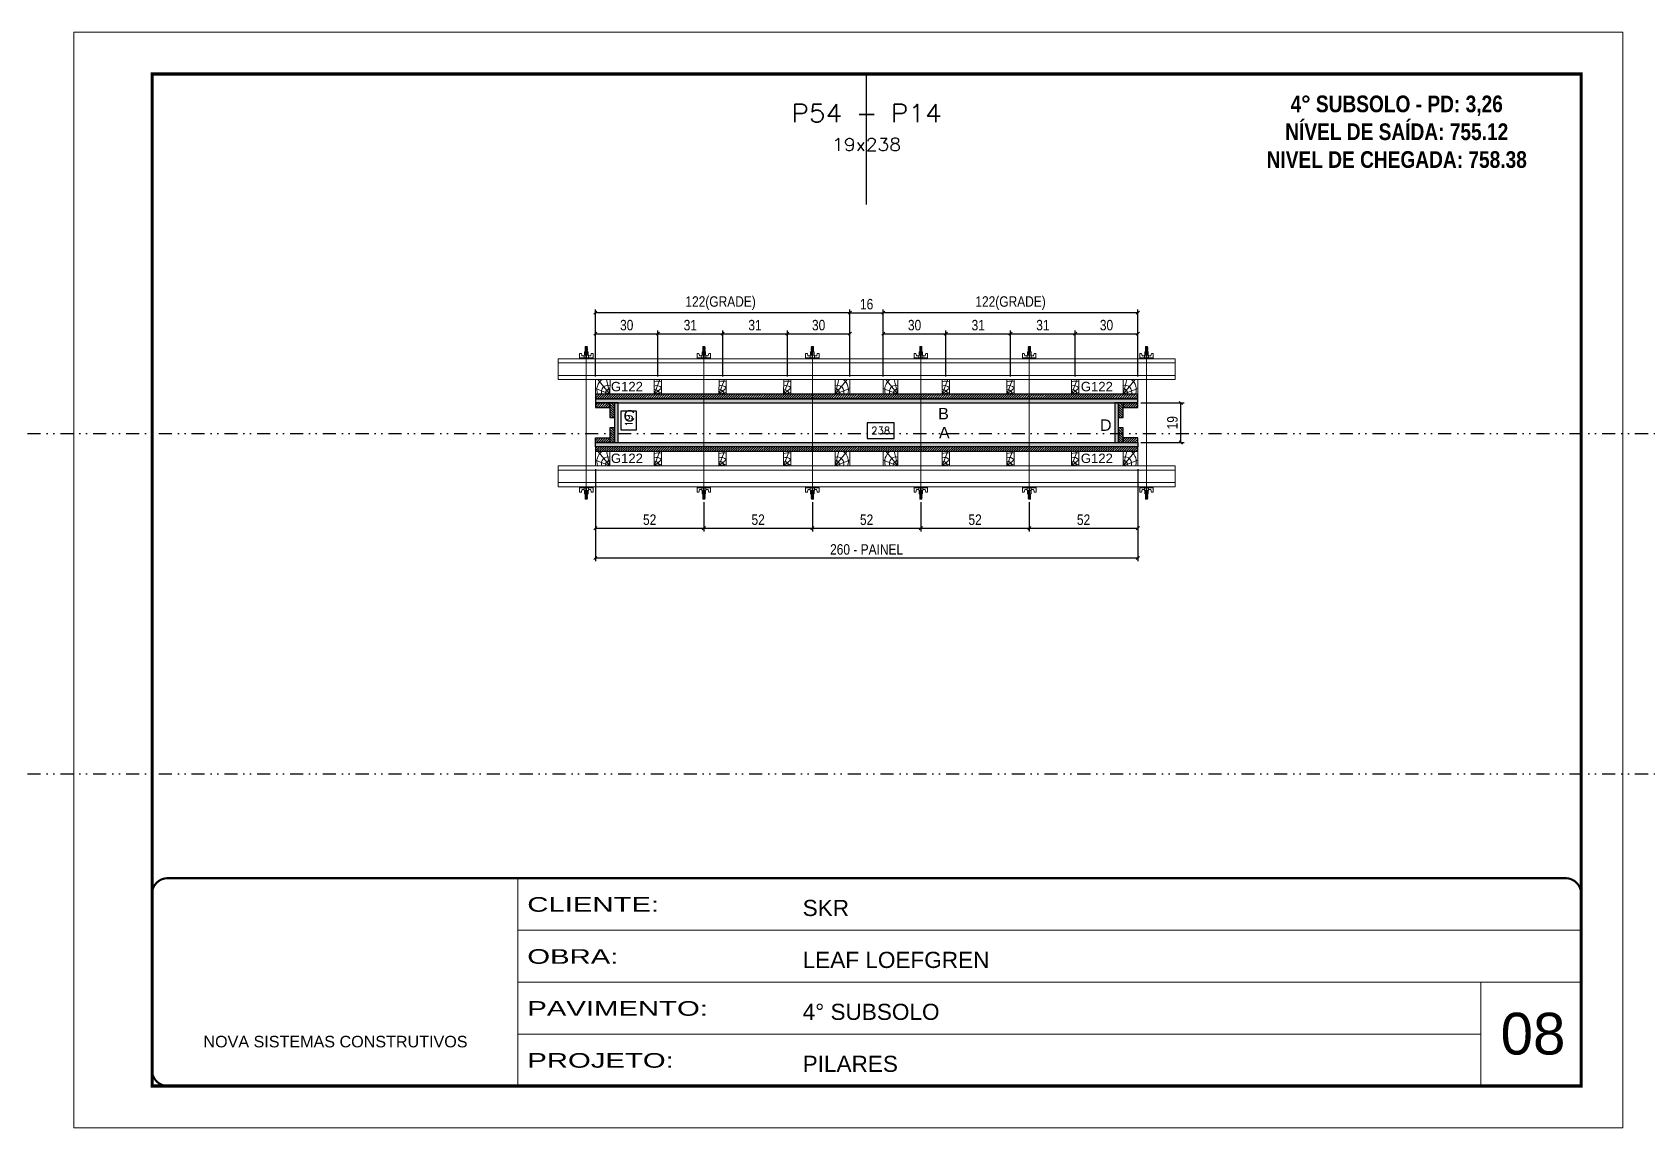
# Model space of a CAD drawing. Header units: millimetres. Extents: x 13777 to 27878, y -21631 to 6985.
# Drawn here: x 19142 to 20691, y 4786 to 5836 of the extents above; entities that cross this region are included whole.
import ezdxf
from ezdxf.enums import TextEntityAlignment as Align

# ---------------------------------------------------------------- set-up
doc = ezdxf.new("R2010")
doc.units = ezdxf.units.MM
for name, pattern in [('CONTINUO', [0]), ('DASHED', [0.75, 0.5, -0.25]), ('DIVIDE2', [0.625, 0.25, -0.125, 0, -0.125, 0, -0.125]), ('HIDDEN', [0.375, 0.25, -0.125])]:
    doc.linetypes.add(name, pattern=pattern)
for name, color, linetype, lineweight in [('CARIMBO', 255, 'Continuous', 9), ('Folhas', 255, 'Continuous', 9), ('Hachura', 251, 'Continuous', 9), ('Madeira', 126, 'Continuous', 18), ('Perfil Metálico', 224, 'Continuous', 18), ('SARRAFO DE PRESSAO', 251, 'DASHED', 9), ('Texto Seção', 7, 'Continuous', 15)]:
    doc.layers.add(name, color=color, linetype=linetype, lineweight=lineweight)
for name, color, linetype in [('CHAPA', 1, 'Continuous'), ('COTA', 241, 'Continuous'), ('NOMENCLATURA', 7, 'Continuous'), ('Nível', 160, 'Continuous'), ('SARRAFO', 251, 'Continuous'), ('Texto de Titulo', 7, 'Continuous'), ('Texto Qtd Sarr', 242, 'Continuous'), ('TEXTO_GERAL', 7, 'Continuous')]:
    doc.layers.add(name, color=color, linetype=linetype)
doc.styles.add('ARIAL', font='arial.ttf')
doc.styles.add('COTA TECNICA 2X', font='techl___.ttf', dxfattribs={"height": 10})
doc.styles.add('ROMANC', font='techb___.ttf', dxfattribs={"height": 2.5})
doc.styles.add('ROMANS', font='romans.shx')
doc.styles.add('SANSSERIF', font='sas_____.pfb')
doc.styles.add('Tecnologia', font='')
doc.styles.get('Tecnologia').set_extended_font_data('Forgotten Futurist')
doc.dimstyles.new('SECAO PILAR', dxfattribs={"dimtxt": 10, "dimasz": 3, "dimexe": 3, "dimexo": 3, "dimgap": 3, "dimtad": 1, "dimdec": 1, "dimlfac": 0.5, "dimzin": 12, "dimdsep": 46, "dimtxsty": 'COTA TECNICA 2X', "dimblk1": 'OBLIQUE', "dimblk2": 'OBLIQUE', "dimsah": 1, "dimcen": 0.9, "dimclrd": 256, "dimclre": 256, "dimclrt": 256, "dimadec": 1, "dimazin": 3, "dimtfac": 1, "dimtdec": 1, "dimtmove": 0, "dimatfit": 3, "dimfxl": 1, "dimtolj": 1, "dimtzin": 12, "dimarcsym": 0})
doc.dimstyles.new('SECÇÃO 2', dxfattribs={"dimtxt": 7, "dimasz": 6, "dimexe": 0.18, "dimexo": 2, "dimgap": -4, "dimtad": 3, "dimdec": 1, "dimlfac": 0.5, "dimzin": 12, "dimdsep": 46, "dimtxsty": 'ROMANS', "dimblk": 'ARCHTICK', "dimcen": 0.09, "dimse1": 1, "dimse2": 1, "dimsd1": 1, "dimsd2": 1, "dimclrd": 180, "dimclre": 5, "dimclrt": 1, "dimadec": 0, "dimazin": 3, "dimtfac": 1, "dimtdec": 1, "dimtofl": 0, "dimtmove": 0, "dimatfit": 3, "dimldrblk": 'ARCHTICK', "dimfxl": 1, "dimtolj": 1, "dimtzin": 0, "dimarcsym": 0})
pattern_1 = [(225, (10558.0154, -17448.5163), (1.12253202, -1.12253202), [])]

# ---------------------------------------------------------------- blocks, each defined once
blk = doc.blocks.new('9999999999')
at = {"color": 30, "linetype": 'CONTINUO'}
for p, q in [((98564.6, 34230.2), (98564.6, 34429.4)), ((98564.6, 34379.6), (99584, 34379.6)), ((98564.6, 34329.8), (99488, 34329.8)), ((99584, 34329.8), (99488, 34329.8)), ((99488, 34329.8), (99488, 34230.2)), ((98564.6, 34280), (99488, 34280))]:
    blk.add_line(p, q, dxfattribs=at)
at = {"color": 30, "linetype": 'CONTINUO', "const_width": 2}
blk.add_lwpolyline([(99584, 34230.2), (99584, 34414.4, 0.414214), (99569, 34429.4), (98229, 34429.4, 0.414214), (98214, 34414.4), (98214, 34245.2, 0.414214), (98229, 34230.2), (99584, 34230.2)], format="xyb", dxfattribs=at)
at = {"layer": 'Folhas'}
blk.add_lwpolyline([(98139, 34190.2), (99624, 34190.2), (99624, 35240.2), (98139, 35240.2)], close=True, dxfattribs=at)
at = {"layer": 'Folhas', "color": 30, "const_width": 3}
blk.add_lwpolyline([(98214, 34230.2), (99584, 34230.2), (99584, 35200.2), (98214, 35200.2)], close=True, dxfattribs=at)
at = {"color": 7, "linetype": 'Continuous', "ltscale": 5, "style": 'ARIAL'}
for s, height, p in [('SKR', 15.48, (98837.7, 34393.1)), ('LEAF LOEFGREN', 15.483, (98837.7, 34343.3)), ('4° SUBSOLO', 15.48, (98837.7, 34293.5)), ('NOVA SISTEMAS CONSTRUTIVOS', 11.059, (98263.2, 34267.2)), ('PILARES', 15.48, (98837.7, 34243.7))]:
    blk.add_text(s, height=height, dxfattribs=at).set_placement(p)
at = {"layer": 'Folhas', "color": 7, "style": 'Tecnologia', "width": 1.5}
for s, p in [('CLIENTE:', (98573.7, 34397.2)), ('OBRA:', (98573.7, 34347.3)), ('PAVIMENTO:', (98573.7, 34297.5)), ('PROJETO:', (98573.7, 34247.7))]:
    blk.add_text(s, height=14, dxfattribs=at).set_placement(p)
blk = doc.blocks.new('*D117')
at = {"layer": 'COTA', "color": 180, "lineweight": -2, "transparency": 16777216}
for p, q in [((19721.4, 5473), (19706.4, 5473)), ((19706.4, 5473), (19706.4, 5455)), ((19721.4, 5455), (19721.4, 5473)), ((19706.4, 5455), (19721.4, 5455))]:
    blk.add_line(p, q, dxfattribs=at)
at = {"layer": 'Defpoints', "color": 0, "transparency": 16777216}
for p in [(19721.3, 5480.9), (19721.3, 5442.9), (19725.4, 5442.9)]:
    blk.add_point(p, dxfattribs=at)
at = {"layer": 'COTA', "color": 1, "transparency": 16777216, "insert": (19713.9, 5464), "char_height": 7, "attachment_point": 5, "rotation": 90, "style": 'ROMANS'}
blk.add_mtext('\\A1;19', dxfattribs=at)
blk = doc.blocks.new('_ArchTick')
at = {"color": 0, "linetype": 'ByBlock', "const_width": 0.15}
blk.add_lwpolyline([(-0.5, -0.5), (0.5, 0.5)], dxfattribs=at)
blk = doc.blocks.new('*D118')
at = {"layer": 'COTA', "color": 180, "lineweight": -2, "transparency": 16777216}
for p, q in [((19968.5, 5461.9), (19942.5, 5461.9)), ((19942.5, 5461.9), (19942.5, 5446.9)), ((19968.5, 5446.9), (19968.5, 5461.9)), ((19942.5, 5446.9), (19968.5, 5446.9))]:
    blk.add_line(p, q, dxfattribs=at)
at = {"layer": 'Defpoints', "color": 0, "transparency": 16777216}
for p in [(19704, 5442.9), (20180, 5442.9), (20180, 5442.9)]:
    blk.add_point(p, dxfattribs=at)
at = {"layer": 'COTA', "color": 1, "transparency": 16777216, "insert": (19955.5, 5454.4), "char_height": 7, "attachment_point": 5, "style": 'ROMANS'}
blk.add_mtext('\\A1;238', dxfattribs=at)
blk = doc.blocks.new('_Oblique')
at = {"color": 0, "linetype": 'ByBlock', "lineweight": -2}
blk.add_line((-0.5, -0.5), (0.5, 0.5), dxfattribs=at)
blk = doc.blocks.new('*D119')
at = {"layer": 'COTA', "lineweight": -2, "transparency": 16777216}
for p, q in [((19682, 5417.5), (19682, 5329.3)), ((20202, 5417.5), (20202, 5329.3)), ((19682, 5332.3), (20202, 5332.3))]:
    blk.add_line(p, q, dxfattribs=at)
at = {"layer": 'Defpoints', "color": 0, "transparency": 16777216}
for p in [(19682, 5420.5), (20202, 5420.5), (20202, 5332.3)]:
    blk.add_point(p, dxfattribs=at)
at = {"layer": 'COTA', "lineweight": -2, "transparency": 16777216, "xscale": 3, "yscale": 3, "zscale": 3, "rotation": 180}
blk.add_blockref('_Oblique', (19682, 5332.3), dxfattribs=at)
at = {"layer": 'COTA', "lineweight": -2, "transparency": 16777216, "xscale": 3, "yscale": 3, "zscale": 3}
blk.add_blockref('_Oblique', (20202, 5332.3), dxfattribs=at)
at = {"layer": 'COTA', "transparency": 16777216, "insert": (19942, 5340.4), "char_height": 10, "attachment_point": 5, "style": 'COTA TECNICA 2X'}
blk.add_mtext('\\A1;260 - PAINEL', dxfattribs=at)
blk = doc.blocks.new('*D120')
at = {"layer": 'COTA', "lineweight": -2, "transparency": 16777216}
for p, q in [((19682, 5417.5), (19682, 5357.8)), ((19786, 5385.7), (19786, 5357.8)), ((19682, 5360.8), (19786, 5360.8))]:
    blk.add_line(p, q, dxfattribs=at)
at = {"layer": 'Defpoints', "color": 0, "transparency": 16777216}
for p in [(19682, 5420.5), (19786, 5388.7), (19786, 5360.8)]:
    blk.add_point(p, dxfattribs=at)
at = {"layer": 'COTA', "lineweight": -2, "transparency": 16777216, "xscale": 3, "yscale": 3, "zscale": 3, "rotation": 180}
blk.add_blockref('_Oblique', (19682, 5360.8), dxfattribs=at)
at = {"layer": 'COTA', "lineweight": -2, "transparency": 16777216, "xscale": 3, "yscale": 3, "zscale": 3}
blk.add_blockref('_Oblique', (19786, 5360.8), dxfattribs=at)
at = {"layer": 'COTA', "transparency": 16777216, "insert": (19734, 5368.9), "char_height": 10, "attachment_point": 5, "style": 'COTA TECNICA 2X'}
blk.add_mtext('\\A1;52', dxfattribs=at)
blk = doc.blocks.new('C')
at = {"layer": 'Hachura', "color": 0}
for p, q in [((0, 3.22), (0, -3.22)), ((0.45, 3.22), (0, 3.22)), ((0.46, 3.16), (0, 3.16)), ((0.46, 3.05), (0, 3.05)), ((0.46, 2.88), (0, 2.88)), ((0, 2.75), (0, -1.16)), ((0.46, 2.65), (0, 2.65)), ((0.46, 2.23), (0, 2.23)), ((0.46, 1.51), (0, 1.51)), ((0.39, 0.49), (0.17, 0.49)), ((0.45, -3.23), (0.45, 3.22)), ((0.45, 3.22), (2.58, 3.22)), ((1.74, 0.97), (0.45, 0.97)), ((1.45, 0.1), (0.45, 0.1)), ((1.35, 1.94), (1.35, 0.96)), ((2.58, 2.39), (1.47, 2.09)), ((1.74, -0.97), (1.74, 0.97)), ((1.74, 0.97), (1.74, 0.84)), ((1.74, 0.97), (1.74, 0.84)), ((1.74, 0.84), (3.35, 0.84)), ((3.35, 0.45), (1.74, 0.45)), ((2.58, 3.22), (2.58, 2.39)), ((3.32, 0.84), (3.32, -0.84)), ((3.35, 0.84), (3.35, -0.84)), ((3.68, 0.45), (3.35, 0.45)), ((3.84, -0.52), (3.35, 0.45)), ((3.35, 0.06), (3.67, -0.57)), ((3.68, 0.45), (4.16, -0.52)), ((3.72, 0.5), (4.25, -0.57)), ((4.37, -0.55), (3.83, 0.53)), ((4.15, 0.45), (3.93, 0.45)), ((4.42, -0.52), (3.93, 0.45)), ((4.15, 0.45), (4.26, 0.45)), ((4.26, 0.45), (4.74, -0.52)), ((4.3, 0.5), (4.83, -0.57)), ((4.95, -0.55), (4.41, 0.53)), ((4.51, 0.45), (4.84, 0.45)), ((5, -0.52), (4.51, 0.45)), ((4.84, 0.45), (5.32, -0.52)), ((4.88, 0.5), (5.41, -0.57)), ((5.53, -0.55), (4.99, 0.53)), ((5.58, -0.52), (5.09, 0.45)), ((5.42, 0.45), (5.09, 0.45)), ((5.58, -0.52), (5.09, 0.45)), ((5.42, 0.45), (5.74, -0.19)), ((5.46, 0.5), (5.74, -0.07)), ((5.74, 0.19), (5.57, 0.53)), ((5.74, 0.32), (5.68, 0.45)), ((5.68, 0.45), (5.74, 0.45)), ((5.74, 0.45), (5.9, 0.29)), ((5.74, 0.45), (5.74, -0.52)), ((5.9, -0.36), (5.9, 0.29)), ((0.45, 0), (0, 0)), ((0.46, -1.52), (0, -1.52)), ((0.46, -2.23), (0, -2.23)), ((0.46, -2.65), (0, -2.65)), ((0.46, -2.88), (0, -2.88)), ((0.46, -3.05), (0, -3.05)), ((0.46, -3.16), (0, -3.16)), ((0, -3.22), (2.57, -3.22)), ((0.08, -0.48), (0.29, -0.48)), ((0.29, -0.48), (0.4, -0.48)), ((0.45, 0), (0.45, -0.97)), ((0.45, -0.16), (1.45, -0.16)), ((0.45, -0.65), (0.45, -0.32)), ((0.45, -3.23), (0.45, -0.65)), ((0.45, -0.97), (1.74, -0.97)), ((1.35, -1.94), (1.35, -0.97)), ((2.58, -2.39), (1.47, -2.1)), ((3.35, -0.32), (1.74, -0.32)), ((3.35, -0.84), (1.74, -0.84)), ((2.58, -3.23), (2.58, -2.39)), ((3.35, -0.07), (3.58, -0.52)), ((3.35, -0.52), (3.58, -0.52)), ((3.84, -0.52), (4.16, -0.52)), ((4.42, -0.52), (4.74, -0.52)), ((4.63, -0.52), (4.74, -0.52)), ((5, -0.52), (5.32, -0.52)), ((5.58, -0.52), (5.74, -0.52)), ((5.74, -0.52), (5.9, -0.36)), ((5.74, -0.52), (5.74, -0.52))]:
    blk.add_line(p, q, dxfattribs=at)
for centre, radius, start, end in [((1.52, 1.94), 0.161, 104.74356, 180), ((1.44, -0.03), 0.129, 272.69497, 87.30503), ((3.81, 0.39), 0.143, 25.56881, 154.43119), ((4.39, 0.39), 0.143, 25.56881, 154.43119), ((4.97, 0.39), 0.143, 25.56881, 154.43119), ((5.55, 0.39), 0.143, 25.56881, 154.43119), ((0.17, -0.37), 0.174, 221.74404, 317.85924), ((1.52, -1.94), 0.161, 180, 255.25644), ((3.71, -0.4), 0.174, 222.14076, 318.25596), ((4.29, -0.4), 0.174, 222.14076, 318.25596), ((4.87, -0.4), 0.174, 222.14076, 318.25596), ((5.45, -0.4), 0.174, 222.14076, 318.25596), ((5.61, -0.4), 0.174, 317.85924, 318.25596)]:
    blk.add_arc(centre, radius, start, end, dxfattribs=at)
blk = doc.blocks.new('*D125')
at = {"layer": 'COTA', "lineweight": -2, "transparency": 16777216}
for p, q in [((19994, 5385.7), (19994, 5357.8)), ((20098, 5385.7), (20098, 5357.8)), ((19994, 5360.8), (20098, 5360.8))]:
    blk.add_line(p, q, dxfattribs=at)
at = {"layer": 'Defpoints', "color": 0, "transparency": 16777216}
for p in [(19994, 5388.7), (20098, 5388.7), (20098, 5360.8)]:
    blk.add_point(p, dxfattribs=at)
at = {"layer": 'COTA', "lineweight": -2, "transparency": 16777216, "xscale": 3, "yscale": 3, "zscale": 3, "rotation": 180}
blk.add_blockref('_Oblique', (19994, 5360.8), dxfattribs=at)
at = {"layer": 'COTA', "lineweight": -2, "transparency": 16777216, "xscale": 3, "yscale": 3, "zscale": 3}
blk.add_blockref('_Oblique', (20098, 5360.8), dxfattribs=at)
at = {"layer": 'COTA', "transparency": 16777216, "insert": (20046, 5368.9), "char_height": 10, "attachment_point": 5, "style": 'COTA TECNICA 2X'}
blk.add_mtext('\\A1;52', dxfattribs=at)
blk = doc.blocks.new('*D126')
at = {"layer": 'COTA', "lineweight": -2, "transparency": 16777216}
for p, q in [((20205, 5480.9), (20246.3, 5480.9)), ((20243.3, 5442.9), (20243.3, 5480.9)), ((20205, 5442.9), (20246.3, 5442.9))]:
    blk.add_line(p, q, dxfattribs=at)
at = {"layer": 'Defpoints', "color": 0, "transparency": 16777216}
for p in [(20202, 5480.9), (20243.3, 5480.9), (20202, 5442.9)]:
    blk.add_point(p, dxfattribs=at)
at = {"layer": 'COTA', "lineweight": -2, "transparency": 16777216, "xscale": 3, "yscale": 3, "zscale": 3}
for p, rotation in [((20243.3, 5480.9), 90), ((20243.3, 5442.9), 270)]:
    blk.add_blockref('_Oblique', p, dxfattribs=dict(at, rotation=rotation))
at = {"layer": 'COTA', "transparency": 16777216, "insert": (20235.2, 5461.9), "char_height": 10, "attachment_point": 5, "rotation": 90, "style": 'COTA TECNICA 2X'}
blk.add_mtext('\\A1;19', dxfattribs=at)
blk = doc.blocks.new('*D127')
at = {"layer": 'COTA', "lineweight": -2, "transparency": 16777216}
for p, q in [((19786, 5385.7), (19786, 5357.8)), ((19890, 5385.7), (19890, 5357.8)), ((19786, 5360.8), (19890, 5360.8))]:
    blk.add_line(p, q, dxfattribs=at)
at = {"layer": 'Defpoints', "color": 0, "transparency": 16777216}
for p in [(19786, 5388.7), (19890, 5388.7), (19890, 5360.8)]:
    blk.add_point(p, dxfattribs=at)
at = {"layer": 'COTA', "lineweight": -2, "transparency": 16777216, "xscale": 3, "yscale": 3, "zscale": 3, "rotation": 180}
blk.add_blockref('_Oblique', (19786, 5360.8), dxfattribs=at)
at = {"layer": 'COTA', "lineweight": -2, "transparency": 16777216, "xscale": 3, "yscale": 3, "zscale": 3}
blk.add_blockref('_Oblique', (19890, 5360.8), dxfattribs=at)
at = {"layer": 'COTA', "transparency": 16777216, "insert": (19838, 5368.9), "char_height": 10, "attachment_point": 5, "style": 'COTA TECNICA 2X'}
blk.add_mtext('\\A1;52', dxfattribs=at)
blk = doc.blocks.new('PONTALETE')
at = {"layer": 'Madeira'}
for q in [(2.71, 7), (7, 5.76), (7, 1.74)]:
    blk.add_line((0, 0), q, dxfattribs=at)
blk.add_lwpolyline([(0, 0), (7, 0), (7, 7), (0, 7)], close=True, dxfattribs=at)
for centre, radius, start, end in [((2.04, 0.06), 6.23, 37.28179, 109.09128), ((1.09, 0.9), 3.19, 343.60304, 109.98471), ((-0.21, -0.78), 3.09, 14.63219, 86.0383)]:
    blk.add_arc(centre, radius, start, end, dxfattribs=at)
blk = doc.blocks.new('MEIO PONTALETE')
at = {"layer": 'Madeira'}
for q in [(2.71, 7), (3.5, 2.88), (3.5, 0.87)]:
    blk.add_line((0, 0), q, dxfattribs=at)
blk.add_lwpolyline([(0, 0), (3.5, 0), (3.5, 7), (0, 7)], close=True, dxfattribs=at)
for centre, radius, start, end in [((2.04, 0.06), 6.23, 76.44987, 109.09128), ((1.09, 0.9), 3.19, 40.90626, 109.98471), ((-0.21, -0.78), 3.09, 14.63219, 86.0383)]:
    blk.add_arc(centre, radius, start, end, dxfattribs=at)
blk = doc.blocks.new('*D121')
at = {"layer": 'COTA', "lineweight": -2, "transparency": 16777216}
for p, q in [((19958, 5506.3), (19958, 5550.2)), ((19958, 5547.2), (20018, 5547.2)), ((20018, 5506.3), (20018, 5550.2))]:
    blk.add_line(p, q, dxfattribs=at)
at = {"layer": 'Defpoints', "color": 0, "transparency": 16777216}
for p in [(20018, 5547.2), (19958, 5503.3), (20018, 5503.3)]:
    blk.add_point(p, dxfattribs=at)
at = {"layer": 'COTA', "lineweight": -2, "transparency": 16777216, "xscale": 3, "yscale": 3, "zscale": 3, "rotation": 180}
blk.add_blockref('_Oblique', (19958, 5547.2), dxfattribs=at)
at = {"layer": 'COTA', "lineweight": -2, "transparency": 16777216, "xscale": 3, "yscale": 3, "zscale": 3}
blk.add_blockref('_Oblique', (20018, 5547.2), dxfattribs=at)
at = {"layer": 'COTA', "transparency": 16777216, "insert": (19988, 5555.4), "char_height": 10, "attachment_point": 5, "style": 'COTA TECNICA 2X'}
blk.add_mtext('\\A1;30', dxfattribs=at)
blk = doc.blocks.new('*D122')
at = {"layer": 'COTA', "lineweight": -2, "transparency": 16777216}
for p, q in [((19958, 5506.3), (19958, 5570.4)), ((20202, 5567.4), (19958, 5567.4)), ((20202, 5506.3), (20202, 5570.4))]:
    blk.add_line(p, q, dxfattribs=at)
at = {"layer": 'Defpoints', "color": 0, "transparency": 16777216}
for p in [(19958, 5567.4), (19958, 5503.3), (20202, 5503.3)]:
    blk.add_point(p, dxfattribs=at)
at = {"layer": 'COTA', "lineweight": -2, "transparency": 16777216, "xscale": 3, "yscale": 3, "zscale": 3, "rotation": 180}
blk.add_blockref('_Oblique', (19958, 5567.4), dxfattribs=at)
at = {"layer": 'COTA', "lineweight": -2, "transparency": 16777216, "xscale": 3, "yscale": 3, "zscale": 3}
blk.add_blockref('_Oblique', (20202, 5567.4), dxfattribs=at)
at = {"layer": 'COTA', "transparency": 16777216, "insert": (20080, 5576.6), "char_height": 10, "attachment_point": 5, "style": 'COTA TECNICA 2X'}
blk.add_mtext('\\A1;122(GRADE)', dxfattribs=at)
blk = doc.blocks.new('*D128')
at = {"layer": 'COTA', "lineweight": -2, "transparency": 16777216}
for p, q in [((20018, 5506.3), (20018, 5550.2)), ((20018, 5547.2), (20080, 5547.2)), ((20080, 5506.3), (20080, 5550.2))]:
    blk.add_line(p, q, dxfattribs=at)
at = {"layer": 'Defpoints', "color": 0, "transparency": 16777216}
for p in [(20080, 5547.2), (20018, 5503.3), (20080, 5503.3)]:
    blk.add_point(p, dxfattribs=at)
at = {"layer": 'COTA', "lineweight": -2, "transparency": 16777216, "xscale": 3, "yscale": 3, "zscale": 3, "rotation": 180}
blk.add_blockref('_Oblique', (20018, 5547.2), dxfattribs=at)
at = {"layer": 'COTA', "lineweight": -2, "transparency": 16777216, "xscale": 3, "yscale": 3, "zscale": 3}
blk.add_blockref('_Oblique', (20080, 5547.2), dxfattribs=at)
at = {"layer": 'COTA', "transparency": 16777216, "insert": (20049, 5555.4), "char_height": 10, "attachment_point": 5, "style": 'COTA TECNICA 2X'}
blk.add_mtext('\\A1;31', dxfattribs=at)
blk = doc.blocks.new('*D129')
at = {"layer": 'COTA', "lineweight": -2, "transparency": 16777216}
for p, q in [((20080, 5506.3), (20080, 5550.2)), ((20080, 5547.2), (20142, 5547.2)), ((20142, 5506.3), (20142, 5550.2))]:
    blk.add_line(p, q, dxfattribs=at)
at = {"layer": 'Defpoints', "color": 0, "transparency": 16777216}
for p in [(20142, 5547.2), (20080, 5503.3), (20142, 5503.3)]:
    blk.add_point(p, dxfattribs=at)
at = {"layer": 'COTA', "lineweight": -2, "transparency": 16777216, "xscale": 3, "yscale": 3, "zscale": 3, "rotation": 180}
blk.add_blockref('_Oblique', (20080, 5547.2), dxfattribs=at)
at = {"layer": 'COTA', "lineweight": -2, "transparency": 16777216, "xscale": 3, "yscale": 3, "zscale": 3}
blk.add_blockref('_Oblique', (20142, 5547.2), dxfattribs=at)
at = {"layer": 'COTA', "transparency": 16777216, "insert": (20111, 5555.4), "char_height": 10, "attachment_point": 5, "style": 'COTA TECNICA 2X'}
blk.add_mtext('\\A1;31', dxfattribs=at)
blk = doc.blocks.new('*D130')
at = {"layer": 'COTA', "lineweight": -2, "transparency": 16777216}
for p, q in [((20142, 5506.3), (20142, 5550.2)), ((20142, 5547.2), (20202, 5547.2)), ((20202, 5506.3), (20202, 5550.2))]:
    blk.add_line(p, q, dxfattribs=at)
at = {"layer": 'Defpoints', "color": 0, "transparency": 16777216}
for p in [(20202, 5547.2), (20142, 5503.3), (20202, 5503.3)]:
    blk.add_point(p, dxfattribs=at)
at = {"layer": 'COTA', "lineweight": -2, "transparency": 16777216, "xscale": 3, "yscale": 3, "zscale": 3, "rotation": 180}
blk.add_blockref('_Oblique', (20142, 5547.2), dxfattribs=at)
at = {"layer": 'COTA', "lineweight": -2, "transparency": 16777216, "xscale": 3, "yscale": 3, "zscale": 3}
blk.add_blockref('_Oblique', (20202, 5547.2), dxfattribs=at)
at = {"layer": 'COTA', "transparency": 16777216, "insert": (20172, 5555.4), "char_height": 10, "attachment_point": 5, "style": 'COTA TECNICA 2X'}
blk.add_mtext('\\A1;30', dxfattribs=at)
blk = doc.blocks.new('*D123')
at = {"layer": 'COTA', "lineweight": -2, "transparency": 16777216}
for p, q in [((19682, 5506.3), (19682, 5550.2)), ((19682, 5547.2), (19742, 5547.2)), ((19742, 5506.3), (19742, 5550.2))]:
    blk.add_line(p, q, dxfattribs=at)
at = {"layer": 'Defpoints', "color": 0, "transparency": 16777216}
for p in [(19742, 5547.2), (19682, 5503.3), (19742, 5503.3)]:
    blk.add_point(p, dxfattribs=at)
at = {"layer": 'COTA', "lineweight": -2, "transparency": 16777216, "xscale": 3, "yscale": 3, "zscale": 3, "rotation": 180}
blk.add_blockref('_Oblique', (19682, 5547.2), dxfattribs=at)
at = {"layer": 'COTA', "lineweight": -2, "transparency": 16777216, "xscale": 3, "yscale": 3, "zscale": 3}
blk.add_blockref('_Oblique', (19742, 5547.2), dxfattribs=at)
at = {"layer": 'COTA', "transparency": 16777216, "insert": (19712, 5555.4), "char_height": 10, "attachment_point": 5, "style": 'COTA TECNICA 2X'}
blk.add_mtext('\\A1;30', dxfattribs=at)
blk = doc.blocks.new('*D124')
at = {"layer": 'COTA', "lineweight": -2, "transparency": 16777216}
for p, q in [((19682, 5506.3), (19682, 5570.4)), ((19926, 5567.4), (19682, 5567.4)), ((19926, 5506.3), (19926, 5570.4))]:
    blk.add_line(p, q, dxfattribs=at)
at = {"layer": 'Defpoints', "color": 0, "transparency": 16777216}
for p in [(19682, 5567.4), (19682, 5503.3), (19926, 5503.3)]:
    blk.add_point(p, dxfattribs=at)
at = {"layer": 'COTA', "lineweight": -2, "transparency": 16777216, "xscale": 3, "yscale": 3, "zscale": 3, "rotation": 180}
blk.add_blockref('_Oblique', (19682, 5567.4), dxfattribs=at)
at = {"layer": 'COTA', "lineweight": -2, "transparency": 16777216, "xscale": 3, "yscale": 3, "zscale": 3}
blk.add_blockref('_Oblique', (19926, 5567.4), dxfattribs=at)
at = {"layer": 'COTA', "transparency": 16777216, "insert": (19802, 5576.6), "char_height": 10, "attachment_point": 5, "style": 'COTA TECNICA 2X'}
blk.add_mtext('\\A1;122(GRADE)', dxfattribs=at)
blk = doc.blocks.new('*D131')
at = {"layer": 'COTA', "lineweight": -2, "transparency": 16777216}
for p, q in [((19742, 5506.3), (19742, 5550.2)), ((19742, 5547.2), (19804, 5547.2)), ((19804, 5506.3), (19804, 5550.2))]:
    blk.add_line(p, q, dxfattribs=at)
at = {"layer": 'Defpoints', "color": 0, "transparency": 16777216}
for p in [(19804, 5547.2), (19742, 5503.3), (19804, 5503.3)]:
    blk.add_point(p, dxfattribs=at)
at = {"layer": 'COTA', "lineweight": -2, "transparency": 16777216, "xscale": 3, "yscale": 3, "zscale": 3, "rotation": 180}
blk.add_blockref('_Oblique', (19742, 5547.2), dxfattribs=at)
at = {"layer": 'COTA', "lineweight": -2, "transparency": 16777216, "xscale": 3, "yscale": 3, "zscale": 3}
blk.add_blockref('_Oblique', (19804, 5547.2), dxfattribs=at)
at = {"layer": 'COTA', "transparency": 16777216, "insert": (19773, 5555.4), "char_height": 10, "attachment_point": 5, "style": 'COTA TECNICA 2X'}
blk.add_mtext('\\A1;31', dxfattribs=at)
blk = doc.blocks.new('*D132')
at = {"layer": 'COTA', "lineweight": -2, "transparency": 16777216}
for p, q in [((19804, 5506.3), (19804, 5550.2)), ((19804, 5547.2), (19866, 5547.2)), ((19866, 5506.3), (19866, 5550.2))]:
    blk.add_line(p, q, dxfattribs=at)
at = {"layer": 'Defpoints', "color": 0, "transparency": 16777216}
for p in [(19866, 5547.2), (19804, 5503.3), (19866, 5503.3)]:
    blk.add_point(p, dxfattribs=at)
at = {"layer": 'COTA', "lineweight": -2, "transparency": 16777216, "xscale": 3, "yscale": 3, "zscale": 3, "rotation": 180}
blk.add_blockref('_Oblique', (19804, 5547.2), dxfattribs=at)
at = {"layer": 'COTA', "lineweight": -2, "transparency": 16777216, "xscale": 3, "yscale": 3, "zscale": 3}
blk.add_blockref('_Oblique', (19866, 5547.2), dxfattribs=at)
at = {"layer": 'COTA', "transparency": 16777216, "insert": (19835, 5555.4), "char_height": 10, "attachment_point": 5, "style": 'COTA TECNICA 2X'}
blk.add_mtext('\\A1;31', dxfattribs=at)
blk = doc.blocks.new('*D133')
at = {"layer": 'COTA', "lineweight": -2, "transparency": 16777216}
for p, q in [((19866, 5506.3), (19866, 5550.2)), ((19866, 5547.2), (19926, 5547.2)), ((19926, 5506.3), (19926, 5550.2))]:
    blk.add_line(p, q, dxfattribs=at)
at = {"layer": 'Defpoints', "color": 0, "transparency": 16777216}
for p in [(19926, 5547.2), (19866, 5503.3), (19926, 5503.3)]:
    blk.add_point(p, dxfattribs=at)
at = {"layer": 'COTA', "lineweight": -2, "transparency": 16777216, "xscale": 3, "yscale": 3, "zscale": 3, "rotation": 180}
blk.add_blockref('_Oblique', (19866, 5547.2), dxfattribs=at)
at = {"layer": 'COTA', "lineweight": -2, "transparency": 16777216, "xscale": 3, "yscale": 3, "zscale": 3}
blk.add_blockref('_Oblique', (19926, 5547.2), dxfattribs=at)
at = {"layer": 'COTA', "transparency": 16777216, "insert": (19896, 5555.4), "char_height": 10, "attachment_point": 5, "style": 'COTA TECNICA 2X'}
blk.add_mtext('\\A1;30', dxfattribs=at)
blk = doc.blocks.new('*D134')
at = {"layer": 'COTA', "lineweight": -2, "transparency": 16777216}
for p, q in [((19926, 5506.3), (19926, 5570.4)), ((19926, 5567.4), (19958, 5567.4)), ((19958, 5506.3), (19958, 5570.4))]:
    blk.add_line(p, q, dxfattribs=at)
at = {"layer": 'Defpoints', "color": 0, "transparency": 16777216}
for p in [(19958, 5567.4), (19926, 5503.3), (19958, 5503.3)]:
    blk.add_point(p, dxfattribs=at)
at = {"layer": 'COTA', "lineweight": -2, "transparency": 16777216, "xscale": 3, "yscale": 3, "zscale": 3, "rotation": 180}
blk.add_blockref('_Oblique', (19926, 5567.4), dxfattribs=at)
at = {"layer": 'COTA', "lineweight": -2, "transparency": 16777216, "xscale": 3, "yscale": 3, "zscale": 3}
blk.add_blockref('_Oblique', (19958, 5567.4), dxfattribs=at)
at = {"layer": 'COTA', "transparency": 16777216, "insert": (19942, 5575.5), "char_height": 10, "attachment_point": 5, "style": 'COTA TECNICA 2X'}
blk.add_mtext('\\A1;16', dxfattribs=at)
blk = doc.blocks.new('titulo1')
at = {"layer": 'Defpoints', "color": 252, "linetype": 'HIDDEN', "ltscale": 2}
blk.add_line((0, 0), (0, 125), dxfattribs=at)
at = {"layer": 'Defpoints', "style": 'ROMANS', "oblique": 15}
blk.add_attdef('FOLHA', text='', height=10, dxfattribs=at).set_placement((0, 15.6), align=Align.MIDDLE_CENTER)
at = {"layer": 'Texto Qtd Sarr', "color": 3, "style": 'ROMANS', "oblique": 15}
for tag, height, p in [('TITULO', 17, (0, 71.4)), ('SEÇÃO', 12, (0, 41.5))]:
    blk.add_attdef(tag, text='', height=height, dxfattribs=at).set_placement(p, align=Align.MIDDLE_CENTER)
blk = doc.blocks.new('*D135')
at = {"layer": 'COTA', "lineweight": -2, "transparency": 16777216}
for p, q in [((20202, 5417.5), (20202, 5357.8)), ((20098, 5385.7), (20098, 5357.8)), ((20098, 5360.8), (20202, 5360.8))]:
    blk.add_line(p, q, dxfattribs=at)
at = {"layer": 'Defpoints', "color": 0, "transparency": 16777216}
for p in [(20202, 5420.5), (20098, 5388.7), (20202, 5360.8)]:
    blk.add_point(p, dxfattribs=at)
at = {"layer": 'COTA', "lineweight": -2, "transparency": 16777216, "xscale": 3, "yscale": 3, "zscale": 3, "rotation": 180}
blk.add_blockref('_Oblique', (20098, 5360.8), dxfattribs=at)
at = {"layer": 'COTA', "lineweight": -2, "transparency": 16777216, "xscale": 3, "yscale": 3, "zscale": 3}
blk.add_blockref('_Oblique', (20202, 5360.8), dxfattribs=at)
at = {"layer": 'COTA', "transparency": 16777216, "insert": (20150, 5368.9), "char_height": 10, "attachment_point": 5, "style": 'COTA TECNICA 2X'}
blk.add_mtext('\\A1;52', dxfattribs=at)
blk = doc.blocks.new('*D136')
at = {"layer": 'COTA', "lineweight": -2, "transparency": 16777216}
for p, q in [((19890, 5385.7), (19890, 5357.8)), ((19994, 5385.7), (19994, 5357.8)), ((19890, 5360.8), (19994, 5360.8))]:
    blk.add_line(p, q, dxfattribs=at)
at = {"layer": 'Defpoints', "color": 0, "transparency": 16777216}
for p in [(19890, 5388.7), (19994, 5388.7), (19994, 5360.8)]:
    blk.add_point(p, dxfattribs=at)
at = {"layer": 'COTA', "lineweight": -2, "transparency": 16777216, "xscale": 3, "yscale": 3, "zscale": 3, "rotation": 180}
blk.add_blockref('_Oblique', (19890, 5360.8), dxfattribs=at)
at = {"layer": 'COTA', "lineweight": -2, "transparency": 16777216, "xscale": 3, "yscale": 3, "zscale": 3}
blk.add_blockref('_Oblique', (19994, 5360.8), dxfattribs=at)
at = {"layer": 'COTA', "transparency": 16777216, "insert": (19942, 5368.9), "char_height": 10, "attachment_point": 5, "style": 'COTA TECNICA 2X'}
blk.add_mtext('\\A1;52', dxfattribs=at)

msp = doc.modelspace()

# ---------------------------------------------------------------- hatches: boundary and pattern name
at = {"layer": 'Hachura'}
h = msp.add_hatch(dxfattribs=at)
h.set_pattern_fill('ANSI31', color=256, scale=0.5, angle=180, style=0)
h.set_pattern_definition([(225, (10586.0154, -17440.1163), (1.12253202, -1.12253202), [])])
h.paths.add_polyline_path([(20201.97, 5489.29), (20201.97, 5484.89), (19681.97, 5484.89), (19681.97, 5489.29)])
h = msp.add_hatch(color=256, dxfattribs=at)
h.dxf.hatch_style = 1
h.paths.add_polyline_path([(20201.97, 5480.88), (20201.97, 5484.88), (19681.97, 5484.89), (19681.97, 5480.89)])
h = msp.add_hatch(dxfattribs=at)
h.set_pattern_fill('ANSI31', color=256, scale=0.5, angle=180, style=0)
h.set_pattern_definition(pattern_1)
h.paths.add_polyline_path([(19695.97, 5480.89), (19695.97, 5476.49), (19681.97, 5476.49), (19681.97, 5480.89)])
h = msp.add_hatch(dxfattribs=at)
h.set_pattern_fill('ANSI31', color=256, scale=0.5, angle=270, style=0)
h.set_pattern_definition([(315, (42591.7754, -4022.06), (1.12253202, 1.12253202), [])])
h.paths.add_polyline_path([(19700.37, 5466.89), (19695.97, 5466.89), (19695.97, 5480.89), (19700.37, 5480.89)])
h = msp.add_hatch(color=256, dxfattribs=at)
h.dxf.hatch_style = 1
h.paths.add_polyline_path([(19700.37, 5442.89), (19703.97, 5442.89), (19703.97, 5480.89), (19700.37, 5480.89)])
h = msp.add_hatch(color=256, dxfattribs=at)
h.dxf.hatch_style = 1
h.paths.add_polyline_path([(20179.97, 5442.89), (20183.57, 5442.89), (20183.57, 5480.89), (20179.97, 5480.89)])
h = msp.add_hatch(dxfattribs=at)
h.set_pattern_fill('ANSI31', color=256, scale=0.5, angle=270, style=0)
h.set_pattern_definition([(315, (43079.3754, -4022.06), (1.12253202, 1.12253202), [])])
h.paths.add_polyline_path([(20187.97, 5466.89), (20183.57, 5466.89), (20183.57, 5480.89), (20187.97, 5480.89)])
h = msp.add_hatch(dxfattribs=at)
h.set_pattern_fill('ANSI31', color=256, scale=0.5, angle=180, style=0)
h.set_pattern_definition([(225, (11064.0154, -17448.5163), (1.12253202, -1.12253202), [])])
h.paths.add_polyline_path([(20201.97, 5480.89), (20201.97, 5476.49), (20187.97, 5476.49), (20187.97, 5480.89)])
h = msp.add_hatch(dxfattribs=at)
h.set_pattern_fill('ANSI31', color=256, scale=0.5, angle=270, style=0)
h.set_pattern_definition([(315, (42591.7754, -4046.06), (1.12253202, 1.12253202), [])])
h.paths.add_polyline_path([(19700.37, 5442.89), (19695.97, 5442.89), (19695.97, 5456.89), (19700.37, 5456.89)])
h = msp.add_hatch(dxfattribs=at)
h.set_pattern_fill('ANSI31', color=256, scale=0.5, angle=270, style=0)
h.set_pattern_definition([(315, (43079.3754, -4046.06), (1.12253202, 1.12253202), [])])
h.paths.add_polyline_path([(20187.97, 5442.89), (20183.57, 5442.89), (20183.57, 5456.89), (20187.97, 5456.89)])
h = msp.add_hatch(dxfattribs=at)
h.set_pattern_fill('ANSI31', color=256, scale=0.5, angle=180, style=0)
h.set_pattern_definition(pattern_1)
h.paths.add_polyline_path([(19695.97, 5442.89), (19695.97, 5447.29), (19681.97, 5447.29), (19681.97, 5442.89)])
h = msp.add_hatch(color=256, dxfattribs=at)
h.dxf.hatch_style = 1
h.paths.add_polyline_path([(20201.97, 5442.89), (20201.97, 5438.89), (19681.97, 5438.89), (19681.97, 5442.89)])
h = msp.add_hatch(dxfattribs=at)
h.set_pattern_fill('ANSI31', color=256, scale=0.5, angle=180, style=0)
h.set_pattern_definition([(225, (10586.0154, -17490.5163), (1.12253202, -1.12253202), [])])
h.paths.add_polyline_path([(20201.97, 5438.89), (20201.97, 5434.49), (19681.97, 5434.49), (19681.97, 5438.89)])
h = msp.add_hatch(dxfattribs=at)
h.set_pattern_fill('ANSI31', color=256, scale=0.5, angle=180, style=0)
h.set_pattern_definition([(225, (10699.0154, -17448.5163), (1.12253202, -1.12253202), [])])
h.paths.add_polyline_path([(20187.97, 5442.89), (20187.97, 5447.29), (20201.97, 5447.29), (20201.97, 5442.89)])

# ---------------------------------------------------------------- linework, layer by layer
at = {"layer": 'CHAPA'}
for points in [[(20201.97, 5480.89), (20201.97, 5484.89), (19681.97, 5484.89), (19681.97, 5480.89)], [(19700.37, 5442.89), (19703.97, 5442.89), (19703.97, 5480.89), (19700.37, 5480.89)], [(20179.97, 5442.89), (20183.57, 5442.89), (20183.57, 5480.89), (20179.97, 5480.89)], [(20201.97, 5442.89), (20201.97, 5438.89), (19681.97, 5438.89), (19681.97, 5442.89)]]:
    msp.add_lwpolyline(points, close=True, dxfattribs=at)
at = {"layer": 'Hachura'}
for p, q in [((19673.28, 5389.72), (19673.28, 5530.26)), ((19785.97, 5389.72), (19785.97, 5530.26)), ((19889.97, 5389.72), (19889.97, 5530.26)), ((19993.97, 5389.72), (19993.97, 5530.26)), ((20097.97, 5389.72), (20097.97, 5530.26)), ((20210.36, 5389.72), (20210.36, 5530.26))]:
    msp.add_line(p, q, dxfattribs=at)
at = {"layer": 'Madeira'}
for points in [[(19681.97, 5489.29), (19681.98, 5503.29), (19925.98, 5503.29), (19925.96, 5489.29)], [(19957.97, 5489.29), (19957.99, 5503.29), (20201.98, 5503.29), (20201.97, 5489.29)], [(19681.95, 5420.51), (19681.97, 5434.51), (19925.96, 5434.51), (19925.94, 5420.51)], [(19957.96, 5420.51), (19957.97, 5434.51), (20201.97, 5434.51), (20201.95, 5420.51)]]:
    msp.add_lwpolyline(points, close=True, dxfattribs=at)
at = {"layer": 'Nível', "color": 4, "linetype": 'DIVIDE2', "ltscale": 50}
for p, q in [((16086.97, 5451.44), (21531.15, 5451.44)), ((16086.97, 5125.44), (21531.15, 5125.44))]:
    msp.add_line(p, q, dxfattribs=at)
at = {"layer": 'Perfil Metálico'}
for p, q in [((20237.69, 5519.23), (19646.25, 5519.23)), ((20237.69, 5507.23), (19646.25, 5507.23)), ((20237.69, 5416.49), (19646.25, 5416.49)), ((20237.69, 5404.49), (19646.25, 5404.49))]:
    msp.add_line(p, q, dxfattribs=at)
for points in [[(20237.69, 5503.29), (20237.69, 5523.29), (19646.25, 5523.23), (19646.25, 5503.23)], [(19646.25, 5420.49), (19646.25, 5400.49), (20237.69, 5400.55), (20237.69, 5420.55)]]:
    msp.add_lwpolyline(points, close=True, dxfattribs=at)
at = {"layer": 'SARRAFO'}
for points in [[(19681.97, 5484.89), (20201.97, 5484.89), (20201.97, 5489.29), (19681.97, 5489.29)], [(19681.97, 5484.89), (20201.97, 5484.89), (20201.97, 5489.29), (19681.97, 5489.29)], [(19681.97, 5476.49), (19695.97, 5476.49), (19695.97, 5480.89), (19681.97, 5480.89)], [(19681.97, 5476.49), (19695.97, 5476.49), (19695.97, 5480.89), (19681.97, 5480.89)], [(19695.97, 5480.89), (19695.97, 5466.89), (19700.37, 5466.89), (19700.37, 5480.89)], [(19695.97, 5480.89), (19695.97, 5466.89), (19700.37, 5466.89), (19700.37, 5480.89)], [(20183.57, 5480.89), (20183.57, 5466.89), (20187.97, 5466.89), (20187.97, 5480.89)], [(20183.57, 5480.89), (20183.57, 5466.89), (20187.97, 5466.89), (20187.97, 5480.89)], [(20187.97, 5476.49), (20201.97, 5476.49), (20201.97, 5480.89), (20187.97, 5480.89)], [(20187.97, 5476.49), (20201.97, 5476.49), (20201.97, 5480.89), (20187.97, 5480.89)], [(19695.97, 5456.89), (19695.97, 5442.89), (19700.37, 5442.89), (19700.37, 5456.89)], [(19695.97, 5456.89), (19695.97, 5442.89), (19700.37, 5442.89), (19700.37, 5456.89)], [(20183.57, 5456.89), (20183.57, 5442.89), (20187.97, 5442.89), (20187.97, 5456.89)], [(20183.57, 5456.89), (20183.57, 5442.89), (20187.97, 5442.89), (20187.97, 5456.89)], [(19681.97, 5447.29), (19695.97, 5447.29), (19695.97, 5442.89), (19681.97, 5442.89)], [(19681.97, 5447.29), (19695.97, 5447.29), (19695.97, 5442.89), (19681.97, 5442.89)], [(19681.97, 5434.49), (20201.97, 5434.49), (20201.97, 5438.89), (19681.97, 5438.89)], [(19681.97, 5434.49), (20201.97, 5434.49), (20201.97, 5438.89), (19681.97, 5438.89)], [(20201.97, 5447.29), (20187.97, 5447.29), (20187.97, 5442.89), (20201.97, 5442.89)], [(20201.97, 5447.29), (20187.97, 5447.29), (20187.97, 5442.89), (20201.97, 5442.89)]]:
    msp.add_lwpolyline(points, close=True, dxfattribs=at)

# ---------------------------------------------------------------- block references
at = {"layer": 'Hachura', "linetype": 'Continuous', "yscale": 2, "zscale": 2}
for p, xscale, rotation in [((19673.29, 5523.26), -2, 270), ((19785.96, 5523.26), 2, 90.00000000000001), ((19889.96, 5523.26), 2, 90.00000000000001), ((19993.96, 5523.26), 2, 90.00000000000001), ((20097.96, 5523.26), 2, 90.00000000000001), ((20210.35, 5523.26), 2, 90.00000000000001), ((19673.28, 5400.52), 2, 270), ((19785.97, 5400.52), -2, 90), ((19889.97, 5400.52), -2, 90), ((19993.97, 5400.52), -2, 90), ((20097.97, 5400.52), -2, 90), ((20210.36, 5400.52), -2, 90)]:
    msp.add_blockref('C', p, dxfattribs=dict(at, xscale=xscale, rotation=rotation))
at = {"layer": 'Madeira'}
for name, p, xscale, yscale, zscale, rotation in [('PONTALETE', (19695.97, 5489.29), 2, 2, 2, 89.93708930310329), ('MEIO PONTALETE', (19738.47, 5489.3), 1.999999997962732, 1.999999997962732, 1.999999997962732, 359.9370893031033), ('MEIO PONTALETE', (19800.47, 5489.3), 1.999999997962732, 1.999999997962732, 1.999999997962732, 359.9370893031033), ('MEIO PONTALETE', (19862.47, 5489.3), 1.999999997962732, 1.999999997962732, 1.999999997962732, 359.9370893031033), ('PONTALETE', (19911.96, 5489.31), -2, 2, 2, 269.9370893031033), ('PONTALETE', (19971.97, 5489.29), 2, 2, 2, 89.93708930310329), ('MEIO PONTALETE', (20014.47, 5489.3), 1.999999997962732, 1.999999997962732, 1.999999997962732, 359.9370893031033), ('MEIO PONTALETE', (20076.47, 5489.3), 1.999999997962732, 1.999999997962732, 1.999999997962732, 359.9370893031033), ('MEIO PONTALETE', (20138.47, 5489.3), 1.999999997962732, 1.999999997962732, 1.999999997962732, 359.9370893031033), ('PONTALETE', (20187.97, 5489.31), -2, 2, 2, 269.9370893031033), ('PONTALETE', (19695.95, 5420.5), 2, 2, 2, 89.93708930310329), ('MEIO PONTALETE', (19738.45, 5420.51), 1.999999997962732, 1.999999997962732, 1.999999997962732, 359.9370893031033), ('MEIO PONTALETE', (19800.45, 5420.51), 1.999999997962732, 1.999999997962732, 1.999999997962732, 359.9370893031033), ('MEIO PONTALETE', (19862.45, 5420.51), 1.999999997962732, 1.999999997962732, 1.999999997962732, 359.9370893031033), ('PONTALETE', (19911.94, 5420.52), -2, 2, 2, 269.9370893031033), ('PONTALETE', (19971.96, 5420.5), 2, 2, 2, 89.93708930310329), ('MEIO PONTALETE', (20014.46, 5420.51), 1.999999997962732, 1.999999997962732, 1.999999997962732, 359.9370893031033), ('MEIO PONTALETE', (20076.46, 5420.51), 1.999999997962732, 1.999999997962732, 1.999999997962732, 359.9370893031033), ('MEIO PONTALETE', (20138.46, 5420.51), 1.999999997962732, 1.999999997962732, 1.999999997962732, 359.9370893031033), ('PONTALETE', (20187.95, 5420.52), -2, 2, 2, 269.9370893031033)]:
    msp.add_blockref(name, p, dxfattribs=dict(at, xscale=xscale, yscale=yscale, zscale=zscale, rotation=rotation))
at = {"layer": 'SARRAFO DE PRESSAO', "color": 6, "linetype": 'ByBlock'}
msp.add_blockref('9999999999', (-78957.01, -29404.05), dxfattribs=at)
at = {"layer": 'Texto Seção'}
ref = msp.add_blockref('titulo1', (19941.97, 5671.15), dxfattribs=at)
ref.add_attrib('TITULO', 'P54 - P14', dxfattribs={"layer": 'Texto de Titulo', "color": 7, "height": 17, "style": 'ROMANS', "width": 1.1}).set_placement((19941.97, 5758.65), align=Align.MIDDLE_CENTER)
ref.add_attrib('SEÇÃO', '19x238', dxfattribs={"layer": 'Texto de Titulo', "color": 7, "height": 12, "style": 'ROMANS', "width": 1.1}).set_placement((19941.97, 5728.65), align=Align.MIDDLE_CENTER)

# ---------------------------------------------------------------- texts
at = {"layer": 'CARIMBO', "style": 'ARIAL'}
msp.add_text('08', height=40, dxfattribs=at).set_placement((20549.83, 4856.3))
at = {"layer": 'NOMENCLATURA', "color": 2, "insert": (20450.25, 5802.21), "char_height": 16, "attachment_point": 2, "style": 'ROMANC'}
msp.add_mtext_dynamic_manual_height_columns('\\P4° SUBSOLO - PD: 3,26\\PNÍVEL DE SAÍDA: 755.12\\PNIVEL DE CHEGADA: 758.38', width=300.2766, gutter_width=1, heights=[0], dxfattribs=at)
at = {"layer": 'TEXTO_GERAL', "color": 0, "linetype": 'Continuous', "style": 'SANSSERIF'}
for p in [(19696.82, 5496.59), (20147.37, 5496.59), (19696.81, 5427.81), (20147.35, 5427.81)]:
    msp.add_text('G122', height=9, dxfattribs=at).set_placement(p, align=Align.MIDDLE_LEFT)
at = {"layer": 'TEXTO_GERAL', "style": 'ARIAL'}
for s, p in [('C', (19714.47, 5468.55)), ('B', (20015.73, 5470.64)), ('A', (20016.48, 5452.41)), ('D', (20171.33, 5459.61))]:
    msp.add_text(s, height=11, dxfattribs=at).set_placement(p, align=Align.MIDDLE_CENTER)

# ---------------------------------------------------------------- dimensions: what is measured, and where the dimension line sits
at = {"layer": 'COTA'}
dim = msp.add_linear_dim(base=(19681.98, 5567.43), p1=(19925.98, 5503.28), p2=(19681.98, 5503.3), text='<>(GRADE)', dimstyle='SECAO PILAR', dxfattribs=at)
dim.commit()
dim.dimension.update_dxf_attribs({"geometry": '*D124', "text_midpoint": (19801.98, 5567.43), "dimtype": 160})
for base, p1, p2, dimstyle, picture, middle in [((19957.99, 5567.43), (19925.98, 5503.26), (19957.99, 5503.3), 'SECAO PILAR', '*D134', (19941.98, 5567.43)), ((20179.97, 5442.89), (19703.97, 5442.89), (20179.97, 5442.89), 'SECÇÃO 2', '*D118', (19955.52, 5442.89))]:
    dim = msp.add_linear_dim(base=base, p1=p1, p2=p2, dimstyle=dimstyle, dxfattribs=at)
    dim.commit()
    dim.dimension.update_dxf_attribs({"geometry": picture, "text_midpoint": middle, "dimtype": 160})
for base, p1, p2, text, picture, middle in [((19957.99, 5567.43), (20201.98, 5503.28), (19957.99, 5503.3), '<>(GRADE)', '*D122', (20079.99, 5576.65)), ((20201.97, 5332.33), (19681.97, 5420.5), (20201.97, 5420.54), '<> - PAINEL', '*D119', (19941.97, 5340.43))]:
    dim = msp.add_linear_dim(base=base, p1=p1, p2=p2, text=text, dimstyle='SECAO PILAR', dxfattribs=at)
    dim.commit()
    dim.dimension.update_dxf_attribs({"geometry": picture, "text_midpoint": middle})
for base, p1, p2, picture, middle in [((19741.98, 5547.23), (19681.98, 5503.3), (19741.98, 5503.29), '*D123', (19711.98, 5555.45)), ((19803.98, 5547.23), (19741.98, 5503.29), (19803.98, 5503.29), '*D131', (19772.98, 5555.45)), ((19865.98, 5547.23), (19803.98, 5503.29), (19865.98, 5503.29), '*D132', (19834.98, 5555.45)), ((19925.98, 5547.23), (19865.98, 5503.29), (19925.98, 5503.29), '*D133', (19895.98, 5555.45)), ((20017.99, 5547.23), (19957.99, 5503.3), (20017.99, 5503.29), '*D121', (19987.99, 5555.45)), ((20079.99, 5547.23), (20017.99, 5503.29), (20079.99, 5503.29), '*D128', (20048.99, 5555.45)), ((20141.99, 5547.23), (20079.99, 5503.29), (20141.99, 5503.29), '*D129', (20110.99, 5555.45)), ((20201.98, 5547.23), (20141.99, 5503.29), (20201.98, 5503.29), '*D130', (20171.99, 5555.45)), ((19786.04, 5360.75), (19681.97, 5420.49), (19786.04, 5388.72), '*D120', (19734, 5368.86)), ((20201.95, 5360.75), (20098.04, 5388.72), (20201.95, 5420.51), '*D135', (20149.99, 5368.86)), ((19890.04, 5360.75), (19786.04, 5388.72), (19890.04, 5388.72), '*D127', (19838.04, 5368.86)), ((19994.04, 5360.75), (19890.04, 5388.72), (19994.04, 5388.72), '*D136', (19942.04, 5368.86)), ((20098.04, 5360.75), (19994.04, 5388.72), (20098.04, 5388.72), '*D125', (20046.04, 5368.86))]:
    dim = msp.add_linear_dim(base=base, p1=p1, p2=p2, dimstyle='SECAO PILAR', dxfattribs=at)
    dim.commit()
    dim.dimension.update_dxf_attribs({"geometry": picture, "text_midpoint": middle})
dim = msp.add_linear_dim(base=(19725.38, 5442.89), p1=(19721.29, 5480.89), p2=(19721.29, 5442.89), angle=270, dimstyle='SECÇÃO 2', dxfattribs=at)
dim.commit()
dim.dimension.update_dxf_attribs({"geometry": '*D117', "text_midpoint": (19725.38, 5463.97), "dimtype": 160})
dim = msp.add_linear_dim(base=(20243.27, 5480.89), p1=(20201.97, 5442.89), p2=(20201.97, 5480.89), angle=90, dimstyle='SECAO PILAR', dxfattribs=at)
dim.commit()
dim.dimension.update_dxf_attribs({"geometry": '*D126', "text_midpoint": (20235.18, 5461.89)})

doc.saveas('drawing.dxf')
